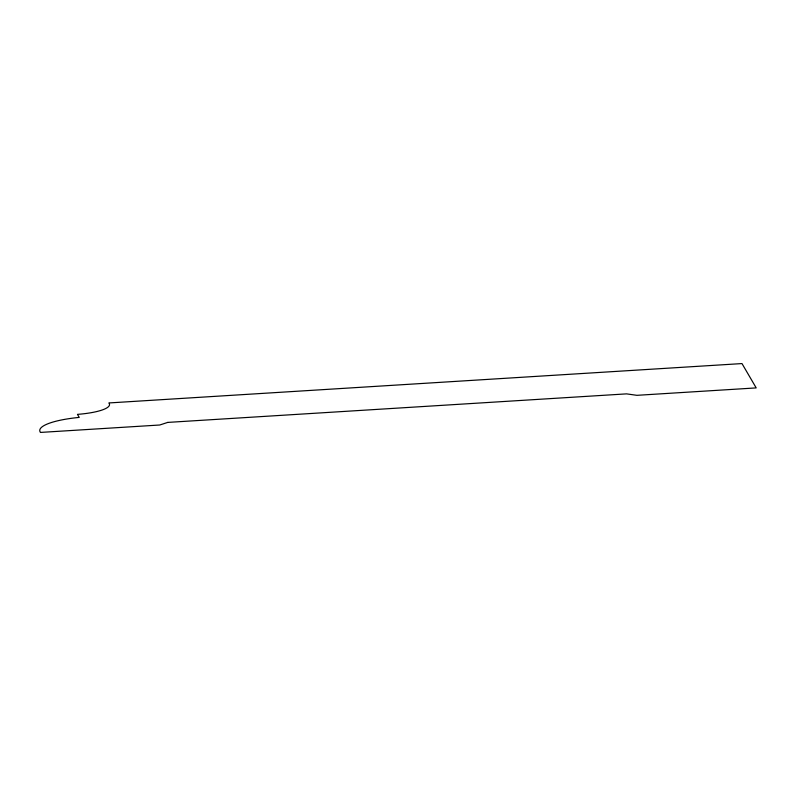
<?xml version="1.0" encoding="UTF-8"?>
<svg xmlns="http://www.w3.org/2000/svg" width="796" height="796" viewBox="0 0 796 796"><rect width="100%" height="100%" fill="white"/><g stroke="black" fill="none" stroke-linecap="round" stroke-linejoin="round"><path stroke-width="1.19" d="M167.737 422.407L159.747 425.004L40.457 432.427A54.417 12.239 -2 0 1 79.232 417.402L77.461 414.368A39.412 8.865 -2 0 0 108.833 402.955L741.991 363.573L756.2 387.901L636.909 395.323L626.552 393.871L167.737 422.407"/></g></svg>
